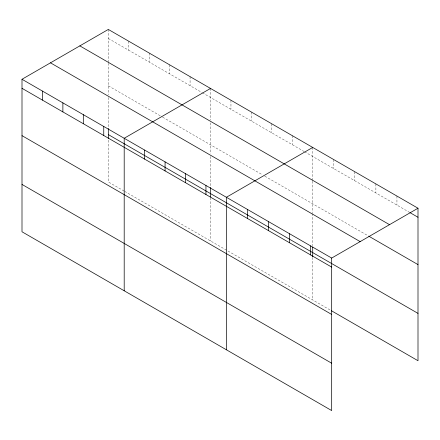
<?xml version="1.0" encoding="UTF-8"?>
<svg xmlns="http://www.w3.org/2000/svg" width="440" height="440" viewBox="0 0 440 440"><rect width="100%" height="100%" fill="white"/><g stroke="black" fill="none" stroke-linecap="round" stroke-linejoin="round"><path stroke-width="0.33" stroke-dasharray="2.2 1.65" d="M108.323 38.473L201.757 92.411M202.34 92.752L303.952 151.415M304.535 151.751L409.228 212.196M108.323 85.817L162.047 116.831M162.63 117.167L262.488 174.823M264.825 176.171L368.28 235.901M124.091 191.037L108.323 181.935L108.323 139.398M124.674 191.378L330.841 310.409M396.941 196.07L396.941 205.101M375.887 183.909L375.887 192.946M354.827 171.754L354.827 180.785M333.768 159.594L333.768 168.63M312.708 147.439L312.708 180.488M312.708 181.17L312.708 212.746M312.708 213.433L312.708 245.724M312.708 257.395L312.708 299.937M292.27 135.636L292.27 144.672M271.832 123.838L271.832 132.869M251.394 112.035L251.394 121.072M230.956 100.238L230.956 109.269M210.518 88.434L210.518 120.115M210.518 122.859L210.518 153.747M210.518 156.492L210.518 186.725M210.518 197.709L210.518 240.939M190.08 76.637L190.08 85.668M169.642 64.834L169.642 73.871M149.198 53.037L149.198 62.068M128.761 41.233L128.761 50.27M108.323 29.436L108.323 62.486M108.323 63.173L108.323 94.743M108.323 97.493L108.323 127.721"/><path stroke-width="0.66" d="M22 79.272L331.678 258.065L331.678 410.564L22 231.776L22 79.272L108.323 29.436L418 208.225L418 360.729L331.43 310.745M210.518 88.434L124.196 138.276L124.196 290.774M312.708 147.439L226.386 197.274L226.386 349.778M331.678 258.065L418 208.225M409.811 212.531L418 217.261M79.838 45.881L389.516 224.67M368.863 236.236L418 264.605M50.485 62.827L360.162 241.615M108.323 134.591L418 313.385M22 88.308L331.678 267.096M22 135.652L331.678 314.441M22 184.431L331.678 363.22M312.708 247.099L312.708 256.713M310.618 245.905L310.618 254.942M289.559 233.75L289.559 242.781M268.505 221.59L268.505 230.626M247.445 209.435L247.445 218.466M210.518 187.413L210.518 197.027M205.948 185.477L205.948 194.507M185.51 173.673L185.51 182.71M165.072 161.876L165.072 170.907M144.634 150.073L144.634 159.11M108.323 128.409L108.323 138.71M103.752 126.473L103.752 135.509M83.314 114.675L83.314 123.712M62.876 102.872L62.876 111.909M42.438 91.075L42.438 100.111"/></g></svg>
